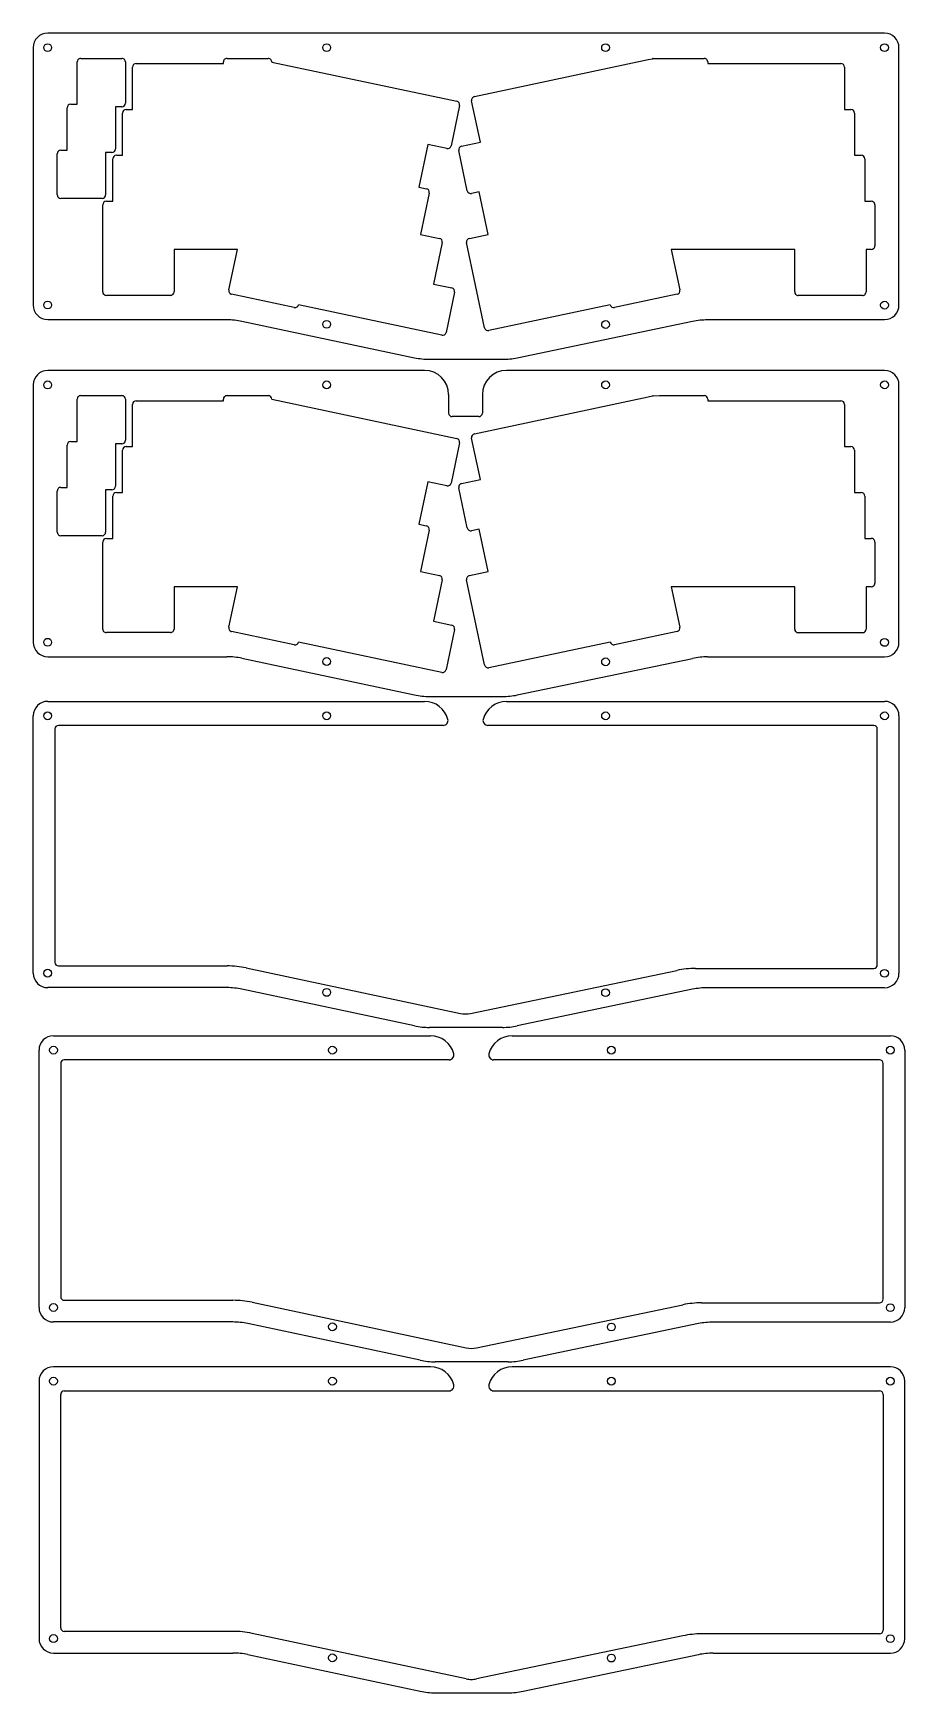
# Model space of a CAD drawing. Header units: millimetres. Extents: x 12 to 373, y -7 to 682.
import ezdxf

# ---------------------------------------------------------------- set-up
doc = ezdxf.new("R2010")
doc.units = ezdxf.units.MM
doc.layers.get('0').update_dxf_attribs({"lineweight": 25, "true_color": 0xffffff})

msp = doc.modelspace()

# ---------------------------------------------------------------- linework, layer by layer
for p, q in [((29.82, 652.95), (29.82, 670.5)), ((31.32, 672), (48.38, 672)), ((49.88, 670.5), (49.88, 653.44)), ((52.84, 650.81), (52.84, 668.36)), ((54.34, 669.86), (90.53, 669.86)), ((90.53, 669.86), (90.53, 670.5)), ((92.03, 672), (109.09, 672)), ((110.59, 670.5), (110.59, 670.49)), ((110.59, 670.49), (187.39, 654.17)), ((194.68, 656.15), (266.76, 671.47)), ((266.76, 671.47), (268.62, 671.86)), ((268.87, 671.89), (271.46, 672)), ((271.52, 672), (290.05, 672)), ((291.55, 670.5), (291.55, 669.86)), ((291.55, 669.86), (346.77, 669.86)), ((348.28, 668.36), (348.28, 650.81)), ((25.65, 633.9), (25.65, 651.45)), ((27.16, 652.95), (29.82, 652.95)), ((48.38, 651.94), (45.72, 651.94)), ((45.72, 651.94), (45.72, 634.39)), ((48.68, 631.76), (48.68, 649.31)), ((50.18, 650.81), (52.84, 650.81)), ((188.54, 652.39), (184.99, 635.7)), ((197.17, 637.2), (193.52, 654.37)), ((348.28, 650.81), (350.94, 650.81)), ((352.45, 649.31), (352.45, 631.76)), ((23.09, 633.9), (25.65, 633.9)), ((175.36, 636.21), (171.61, 618.57)), ((183.21, 634.55), (175.36, 636.21)), ((189.33, 635.53), (197.17, 637.2)), ((21.59, 615.34), (21.59, 632.4)), ((41.65, 632.89), (41.65, 615.34)), ((44.21, 632.89), (41.65, 632.89)), ((44.61, 612.71), (44.61, 630.26)), ((46.11, 631.76), (48.68, 631.76)), ((191.72, 617.06), (188.17, 633.75)), ((352.45, 631.76), (355.21, 631.76)), ((356.71, 630.26), (356.71, 612.71)), ((40.15, 613.84), (23.09, 613.84)), ((171.61, 618.57), (174.81, 617.89)), ((175.96, 616.11), (172.31, 598.94)), ((196.69, 616.58), (193.5, 615.91)), ((200.44, 598.94), (196.69, 616.58)), ((40.44, 575.1), (40.44, 611.21)), ((41.94, 612.71), (44.61, 612.71)), ((356.71, 612.71), (359.39, 612.71)), ((360.89, 611.21), (360.89, 594.15)), ((96.34, 592.65), (70.03, 592.65)), ((70.03, 592.65), (70.03, 575.1)), ((92.77, 575.86), (96.34, 592.65)), ((172.31, 598.94), (180.15, 597.27)), ((181.31, 595.5), (177.66, 578.33)), ((198.94, 560.17), (191.43, 595.5)), ((192.59, 597.27), (200.44, 598.94)), ((276.4, 592.65), (279.97, 575.86)), ((327.61, 592.65), (276.4, 592.65)), ((327.61, 575.05), (327.61, 592.65)), ((357.21, 592.65), (357.21, 575.05)), ((359.39, 592.65), (357.21, 592.65)), ((68.54, 573.6), (41.94, 573.6)), ((119.93, 568.56), (93.93, 574.08)), ((177.66, 578.33), (185.29, 576.71)), ((186.45, 574.93), (182.9, 558.24)), ((278.81, 574.08), (252.81, 568.56)), ((355.71, 573.55), (329.11, 573.55)), ((121.71, 569.71), (121.71, 569.71)), ((181.12, 557.08), (121.71, 569.71)), ((251.03, 569.71), (200.72, 559.01)), ((174, 542.45), (17.59, 542.45)), ((364.89, 542.45), (208, 542.45)), ((11.59, 536.45), (11.59, 429.6)), ((31.32, 532), (48.38, 532)), ((92.03, 532), (109.09, 532)), ((184, 532.45), (184, 524.76)), ((194.68, 516.15), (266.76, 531.47)), ((198, 532.45), (198, 524.76)), ((266.76, 531.47), (268.62, 531.86)), ((268.87, 531.89), (271.46, 532)), ((271.52, 532), (290.05, 532)), ((370.89, 429.55), (370.89, 536.45)), ((29.82, 512.95), (29.82, 530.5)), ((49.88, 530.5), (49.88, 513.44)), ((52.84, 510.81), (52.84, 528.36)), ((54.34, 529.86), (90.53, 529.86)), ((90.53, 529.86), (90.53, 530.5)), ((110.59, 530.5), (110.59, 530.49)), ((110.59, 530.49), (187.39, 514.17)), ((291.55, 530.5), (291.55, 529.86)), ((291.55, 529.86), (346.77, 529.86)), ((348.28, 528.36), (348.28, 510.81)), ((196.5, 523.26), (185.5, 523.26)), ((25.65, 493.9), (25.65, 511.45)), ((27.16, 512.95), (29.82, 512.95)), ((45.72, 511.94), (45.72, 494.39)), ((48.38, 511.94), (45.72, 511.94)), ((50.18, 510.81), (52.84, 510.81)), ((188.54, 512.39), (184.99, 495.7)), ((197.17, 497.2), (193.52, 514.37)), ((348.28, 510.81), (350.94, 510.81)), ((48.68, 491.76), (48.68, 509.31)), ((352.45, 509.31), (352.45, 491.76)), ((175.36, 496.21), (171.61, 478.57)), ((183.21, 494.55), (175.36, 496.21)), ((189.33, 495.53), (197.17, 497.2)), ((21.59, 475.34), (21.59, 492.4)), ((23.09, 493.9), (25.65, 493.9)), ((41.65, 492.89), (41.65, 475.34)), ((44.21, 492.89), (41.65, 492.89)), ((44.61, 472.71), (44.61, 490.26)), ((46.11, 491.76), (48.68, 491.76)), ((191.72, 477.06), (188.17, 493.75)), ((352.45, 491.76), (355.21, 491.76)), ((356.71, 490.26), (356.71, 472.71)), ((171.61, 478.57), (174.81, 477.89)), ((175.96, 476.11), (172.31, 458.94)), ((196.69, 476.58), (193.5, 475.91)), ((200.44, 458.94), (196.69, 476.58)), ((40.15, 473.84), (23.09, 473.84)), ((40.44, 435.1), (40.44, 471.21)), ((41.94, 472.71), (44.61, 472.71)), ((356.71, 472.71), (359.39, 472.71)), ((360.89, 471.21), (360.89, 454.15)), ((172.31, 458.94), (180.15, 457.27)), ((181.31, 455.5), (177.66, 438.33)), ((198.94, 420.17), (191.43, 455.5)), ((192.59, 457.27), (200.44, 458.94)), ((70.03, 452.65), (70.03, 435.1)), ((96.34, 452.65), (70.03, 452.65)), ((92.77, 435.86), (96.34, 452.65)), ((276.4, 452.65), (279.97, 435.86)), ((327.61, 452.65), (276.4, 452.65)), ((327.61, 435.05), (327.61, 452.65)), ((357.21, 452.65), (357.21, 435.05)), ((359.39, 452.65), (357.21, 452.65)), ((119.93, 428.56), (93.93, 434.08)), ((177.66, 438.33), (185.29, 436.71)), ((186.45, 434.93), (182.9, 418.24)), ((278.81, 434.08), (252.81, 428.56)), ((68.54, 433.6), (41.94, 433.6)), ((121.71, 429.71), (121.71, 429.71)), ((181.12, 417.08), (121.71, 429.71)), ((251.03, 429.71), (200.72, 419.01)), ((355.71, 433.55), (329.11, 433.55)), ((17.59, 423.6), (91.99, 423.6)), ((98.22, 422.94), (169.79, 407.74)), ((212.46, 407.72), (285.26, 422.92)), ((291.39, 423.55), (364.89, 423.55)), ((176.03, 407.08), (206.33, 407.08)), ((17.59, 405.08), (174, 405.08)), ((208, 405.08), (364.89, 405.08)), ((11.59, 292.23), (11.59, 399.08)), ((20.59, 393.58), (20.59, 296.73)), ((181.75, 395.08), (22.09, 395.08)), ((360.39, 395.08), (200.25, 395.08)), ((361.89, 295.68), (361.89, 393.58)), ((370.89, 399.08), (370.89, 292.18)), ((22.09, 295.23), (92.09, 295.23)), ((99.99, 294.4), (188.89, 275.51)), ((193.13, 275.5), (278.73, 293.38)), ((286.5, 294.18), (360.39, 294.18)), ((91.99, 286.23), (17.59, 286.23)), ((169.79, 270.37), (98.22, 285.57)), ((285.26, 285.55), (212.46, 270.35)), ((364.89, 286.18), (291.39, 286.18)), ((206.33, 269.71), (176.03, 269.71)), ((20, 266.27), (176.41, 266.27)), ((210.41, 266.27), (367.3, 266.27)), ((14, 153.42), (14, 260.27)), ((184.16, 256.27), (24.5, 256.27)), ((362.8, 256.27), (202.67, 256.27)), ((373.3, 260.27), (373.3, 153.37)), ((23, 254.77), (23, 157.92)), ((364.3, 156.87), (364.3, 254.77)), ((24.5, 156.42), (94.5, 156.42)), ((102.4, 155.59), (191.3, 136.7)), ((195.54, 136.69), (281.14, 154.57)), ((288.91, 155.37), (362.8, 155.37)), ((94.4, 147.42), (20, 147.42)), ((172.2, 131.56), (100.63, 146.76)), ((287.67, 146.74), (214.87, 131.54)), ((367.3, 147.37), (293.8, 147.37)), ((176.41, 128.85), (20, 128.85)), ((208.74, 130.9), (178.44, 130.9)), ((367.3, 128.85), (210.41, 128.85)), ((14, 122.85), (14, 16)), ((23, 20.5), (23, 117.35)), ((24.5, 118.85), (184.16, 118.85)), ((202.67, 118.85), (362.8, 118.85)), ((364.3, 117.35), (364.3, 19.45)), ((373.3, 15.95), (373.3, 122.85)), ((94.5, 19), (24.5, 19)), ((191.3, -0.72), (102.4, 18.17)), ((281.14, 17.15), (195.54, -0.73)), ((362.8, 17.95), (288.91, 17.95)), ((20, 10), (94.4, 10)), ((100.63, 9.34), (172.2, -5.86)), ((214.87, -5.88), (287.67, 9.32)), ((293.8, 9.95), (367.3, 9.95)), ((178.44, -6.52), (208.74, -6.52))]:
    msp.add_line(p, q)
msp.add_lwpolyline([(91.99, 563.6, -0.052389), (98.22, 562.94), (169.79, 547.74, 0.052389), (176.03, 547.08), (206.33, 547.08, 0.051508), (212.46, 547.72), (285.26, 562.92, -0.051508), (291.39, 563.55), (364.89, 563.55, 0.414214), (370.89, 569.55), (370.89, 676.45, 0.414214), (364.89, 682.45), (17.59, 682.45, 0.414214), (11.59, 676.45), (11.59, 569.6, 0.414214), (17.59, 563.6)], format="xyb", close=True)
for centre, radius in [((17.59, 676.45), 1.63), ((133.35, 676.45), 1.62), ((249.12, 676.45), 1.62), ((364.89, 676.45), 1.62), ((17.59, 569.6), 1.63), ((364.89, 569.55), 1.63), ((133.35, 561.61), 1.62), ((249.12, 561.5), 1.62), ((17.59, 536.45), 1.63), ((133.35, 536.45), 1.62), ((249.12, 536.45), 1.62), ((364.89, 536.45), 1.62), ((17.59, 429.6), 1.63), ((364.89, 429.55), 1.63), ((133.35, 421.61), 1.62), ((249.12, 421.5), 1.62), ((17.59, 399.08), 1.63), ((133.35, 399.08), 1.62), ((249.12, 399.08), 1.62), ((364.89, 399.08), 1.62), ((17.59, 292.23), 1.63), ((364.89, 292.18), 1.63), ((133.35, 284.24), 1.62), ((249.12, 284.13), 1.62), ((20, 260.27), 1.63), ((135.77, 260.27), 1.62), ((251.53, 260.27), 1.62), ((367.3, 260.27), 1.62), ((20, 153.42), 1.63), ((367.3, 153.37), 1.63), ((135.77, 145.43), 1.62), ((251.53, 145.32), 1.62), ((20, 122.85), 1.63), ((135.77, 122.85), 1.62), ((251.53, 122.85), 1.62), ((367.3, 122.85), 1.62), ((20, 16), 1.63), ((367.3, 15.95), 1.63), ((135.77, 8.01), 1.62), ((251.53, 7.9), 1.62)]:
    msp.add_circle(centre, radius)
for centre, radius, start, end in [((17.59, 536.45), 6, 90, 180), ((174, 532.45), 10, 0, 90), ((208, 532.45), 10, 90, 180), ((364.89, 536.45), 6, 0, 90), ((185.5, 524.76), 1.5, 180, 270), ((196.5, 524.76), 1.5, 270, 0), ((17.59, 429.6), 6, 180, 270), ((364.89, 429.55), 6, 270, 360), ((91.99, 393.6), 30, 78.00427, 90), ((291.39, 393.55), 30, 90, 101.79428), ((176.03, 437.08), 30, 258.00427, 270), ((206.33, 437.08), 30, 270, 281.79428), ((17.59, 399.08), 6, 90, 180), ((174, 395.08), 10, 14.47751, 90), ((208, 395.08), 10, 90, 165.52249), ((364.89, 399.08), 6, 0, 90), ((22.09, 393.58), 1.5, 90, 180), ((181.75, 397.08), 2, 270, 14.47751), ((200.25, 397.08), 2, 165.52249, 270), ((360.39, 393.58), 1.5, 0, 90), ((22.09, 296.73), 1.5, 180, 270), ((17.59, 292.23), 6, 180, 270), ((92.09, 257.23), 38, 78.00427, 90), ((286.5, 256.18), 38, 90, 101.79428), ((360.39, 295.68), 1.5, 270, 0), ((364.89, 292.18), 6, 270, 0), ((91.99, 256.23), 30, 78.00427, 90), ((291.39, 256.18), 30, 90, 101.79428), ((176.03, 299.71), 30, 258.00427, 270), ((191.02, 285.58), 10.29, 258.00427, 281.79428), ((206.33, 299.71), 30, 270, 281.79428), ((20, 260.27), 6, 90, 180), ((176.41, 256.27), 10, 14.47751, 90), ((210.41, 256.27), 10, 90, 165.52249), ((367.3, 260.27), 6, 360, 90), ((24.5, 254.77), 1.5, 90, 180), ((184.16, 258.27), 2, 270, 14.47751), ((202.67, 258.27), 2, 165.52249, 270), ((362.8, 254.77), 1.5, 0, 90), ((20, 153.42), 6, 180, 270), ((24.5, 157.92), 1.5, 180, 270), ((94.5, 118.42), 38, 78.00427, 90), ((288.91, 117.37), 38, 90, 101.79428), ((362.8, 156.87), 1.5, 270, 360), ((367.3, 153.37), 6, 270, 0), ((94.4, 117.42), 30, 78.00427, 90), ((293.8, 117.37), 30, 90, 101.79428), ((178.44, 160.9), 30, 258.00427, 270), ((193.44, 146.77), 10.29, 258.00427, 281.79428), ((208.74, 160.9), 30, 270, 281.79428), ((20, 122.85), 6, 90, 180), ((176.41, 118.85), 10, 14.47751, 90), ((210.41, 118.85), 10, 90, 165.52249), ((367.3, 122.85), 6, 0, 90), ((24.5, 117.35), 1.5, 90, 180), ((184.16, 120.85), 2, 270, 14.47751), ((202.67, 120.85), 2, 165.52249, 270), ((362.8, 117.35), 1.5, 0, 90), ((20, 16), 6, 180, 270), ((24.5, 20.5), 1.5, 180, 270), ((94.5, -19), 38, 78.00427, 90), ((288.91, -20.05), 38, 90, 101.79428), ((362.8, 19.45), 1.5, -90, 0), ((367.3, 15.95), 6, -90, 0), ((94.4, -20), 30, 78.00427, 90), ((293.8, -20.05), 30, 90, 101.79428), ((178.44, 23.48), 30, 258.00427, 270), ((208.74, 23.48), 30, 270, 281.79428)]:
    msp.add_arc(centre, radius, start, end)
for centre, major_axis, ratio, start_param, end_param in [((31.56, 670.35), (1.53, -0.93), 0.901028, 2.990407, 3.642238), ((268.94, 671.46), (0.833, -0.007), 0.525441, 1.667339, 1.979042), ((68.29, 575.25), (1.53, -0.92), 0.901694, 6.12666, 6.778357), ((31.56, 530.35), (1.53, -0.93), 0.901028, 2.990407, 3.642238), ((268.94, 531.46), (0.833, -0.007), 0.525441, 1.667339, 1.979042), ((68.29, 435.25), (1.53, -0.92), 0.901694, 6.12666, 6.778357)]:
    msp.add_ellipse(centre, major_axis=major_axis, ratio=ratio, start_param=start_param, end_param=end_param)
for points in [[(31.32, 672), (30.86, 672), (30.45, 671.79), (30.17, 671.47)], [(49.52, 671.47), (49.25, 671.79), (48.84, 672), (48.38, 672)], [(49.88, 670.5), (49.88, 670.87), (49.74, 671.21), (49.52, 671.47)], [(54.34, 669.86), (53.51, 669.86), (52.84, 669.19), (52.84, 668.36)], [(90.88, 671.47), (90.66, 671.21), (90.53, 670.87), (90.53, 670.5)], [(92.03, 672), (91.57, 672), (91.16, 671.79), (90.88, 671.47)], [(110.23, 671.47), (109.96, 671.79), (109.55, 672), (109.09, 672)], [(110.59, 670.5), (110.59, 670.87), (110.45, 671.21), (110.23, 671.47)], [(271.52, 672), (271.5, 672), (271.48, 672), (271.46, 672)], [(291.19, 671.47), (290.92, 671.79), (290.51, 672), (290.05, 672)], [(291.55, 670.5), (291.55, 670.87), (291.41, 671.21), (291.19, 671.47)], [(348.28, 668.36), (348.28, 669.19), (347.6, 669.86), (346.77, 669.86)], [(194.68, 656.15), (193.87, 655.97), (193.35, 655.18), (193.52, 654.37)], [(27.16, 652.95), (26.33, 652.95), (25.65, 652.28), (25.65, 651.45)], [(48.38, 651.94), (49.2, 651.94), (49.88, 652.61), (49.88, 653.44)], [(50.18, 650.81), (49.35, 650.81), (48.68, 650.14), (48.68, 649.31)], [(188.54, 652.39), (188.71, 653.2), (188.19, 653.99), (187.39, 654.17)], [(352.45, 649.31), (352.45, 650.14), (351.77, 650.81), (350.94, 650.81)], [(23.09, 633.9), (22.72, 633.9), (22.38, 633.77), (22.12, 633.54)], [(44.21, 632.89), (45.04, 632.89), (45.72, 633.56), (45.72, 634.39)], [(183.21, 634.55), (184.02, 634.37), (184.82, 634.89), (184.99, 635.7)], [(189.33, 635.53), (188.52, 635.35), (188, 634.56), (188.17, 633.75)], [(22.12, 633.54), (21.79, 633.27), (21.59, 632.86), (21.59, 632.4)], [(46.11, 631.76), (45.28, 631.76), (44.61, 631.09), (44.61, 630.26)], [(356.71, 630.26), (356.71, 631.09), (356.03, 631.76), (355.21, 631.76)], [(21.59, 615.34), (21.59, 614.88), (21.79, 614.47), (22.12, 614.2)], [(22.12, 614.2), (22.38, 613.97), (22.72, 613.84), (23.09, 613.84)], [(40.15, 613.84), (40.98, 613.84), (41.65, 614.51), (41.65, 615.34)], [(175.96, 616.11), (176.13, 616.92), (175.61, 617.72), (174.81, 617.89)], [(191.72, 617.06), (191.89, 616.25), (192.69, 615.73), (193.5, 615.91)], [(41.94, 612.71), (41.11, 612.71), (40.44, 612.04), (40.44, 611.21)], [(360.36, 612.35), (360.1, 612.57), (359.76, 612.71), (359.39, 612.71)], [(360.89, 611.21), (360.89, 611.67), (360.68, 612.08), (360.36, 612.35)], [(181.31, 595.5), (181.48, 596.31), (180.97, 597.11), (180.15, 597.27)], [(192.59, 597.27), (191.78, 597.1), (191.26, 596.3), (191.43, 595.5)], [(359.39, 592.65), (359.76, 592.65), (360.1, 592.78), (360.36, 593.01)], [(360.36, 593.01), (360.68, 593.28), (360.89, 593.69), (360.89, 594.15)], [(40.44, 575.1), (40.44, 574.73), (40.57, 574.39), (40.79, 574.13)], [(40.79, 574.13), (41.06, 573.8), (41.48, 573.6), (41.94, 573.6)], [(68.54, 573.6), (68.99, 573.6), (69.41, 573.8), (69.68, 574.13)], [(92.77, 575.86), (92.62, 575.11), (93.05, 574.37), (93.76, 574.13)], [(93.76, 574.13), (93.82, 574.11), (93.87, 574.09), (93.93, 574.08)], [(186.45, 574.93), (186.62, 575.74), (186.11, 576.54), (185.29, 576.71)], [(278.81, 574.08), (279.62, 574.25), (280.14, 575.05), (279.97, 575.86)], [(327.61, 575.05), (327.61, 574.7), (327.73, 574.38), (327.93, 574.13)], [(327.93, 574.13), (328.2, 573.78), (328.63, 573.55), (329.11, 573.55)], [(355.71, 573.55), (356.19, 573.55), (356.62, 573.78), (356.9, 574.13)], [(356.9, 574.13), (357.09, 574.38), (357.21, 574.7), (357.21, 575.05)], [(119.93, 568.56), (120.38, 568.46), (120.82, 568.58), (121.16, 568.84)], [(121.16, 568.84), (121.43, 569.05), (121.63, 569.35), (121.71, 569.71)], [(251.03, 569.71), (251.21, 568.9), (252, 568.38), (252.81, 568.56)], [(181.12, 557.08), (181.94, 556.91), (182.73, 557.43), (182.9, 558.24)], [(198.94, 560.17), (199.11, 559.36), (199.91, 558.84), (200.72, 559.01)], [(31.32, 532), (30.86, 532), (30.45, 531.79), (30.17, 531.47)], [(49.52, 531.47), (49.25, 531.79), (48.84, 532), (48.38, 532)], [(49.88, 530.5), (49.88, 530.87), (49.74, 531.21), (49.52, 531.47)], [(90.88, 531.47), (90.66, 531.21), (90.53, 530.87), (90.53, 530.5)], [(92.03, 532), (91.57, 532), (91.16, 531.79), (90.88, 531.47)], [(110.23, 531.47), (109.96, 531.79), (109.55, 532), (109.09, 532)], [(110.59, 530.5), (110.59, 530.87), (110.45, 531.21), (110.23, 531.47)], [(271.52, 532), (271.5, 532), (271.48, 532), (271.46, 532)], [(291.19, 531.47), (290.92, 531.79), (290.51, 532), (290.05, 532)], [(291.55, 530.5), (291.55, 530.87), (291.41, 531.21), (291.19, 531.47)], [(54.34, 529.86), (53.51, 529.86), (52.84, 529.19), (52.84, 528.36)], [(348.28, 528.36), (348.28, 529.19), (347.6, 529.86), (346.77, 529.86)], [(27.16, 512.95), (26.33, 512.95), (25.65, 512.28), (25.65, 511.45)], [(48.38, 511.94), (49.2, 511.94), (49.88, 512.61), (49.88, 513.44)], [(50.18, 510.81), (49.35, 510.81), (48.68, 510.14), (48.68, 509.31)], [(188.54, 512.39), (188.71, 513.2), (188.19, 513.99), (187.39, 514.17)], [(194.68, 516.15), (193.87, 515.97), (193.35, 515.18), (193.52, 514.37)], [(352.45, 509.31), (352.45, 510.14), (351.77, 510.81), (350.94, 510.81)], [(22.12, 493.54), (21.79, 493.27), (21.59, 492.86), (21.59, 492.4)], [(23.09, 493.9), (22.72, 493.9), (22.38, 493.77), (22.12, 493.54)], [(44.21, 492.89), (45.04, 492.89), (45.72, 493.56), (45.72, 494.39)], [(46.11, 491.76), (45.28, 491.76), (44.61, 491.09), (44.61, 490.26)], [(183.21, 494.55), (184.02, 494.37), (184.82, 494.89), (184.99, 495.7)], [(189.33, 495.53), (188.52, 495.35), (188, 494.56), (188.17, 493.75)], [(356.71, 490.26), (356.71, 491.09), (356.03, 491.76), (355.21, 491.76)], [(175.96, 476.11), (176.13, 476.92), (175.61, 477.72), (174.81, 477.89)], [(191.72, 477.06), (191.89, 476.25), (192.69, 475.73), (193.5, 475.91)], [(21.59, 475.34), (21.59, 474.88), (21.79, 474.47), (22.12, 474.2)], [(22.12, 474.2), (22.38, 473.97), (22.72, 473.84), (23.09, 473.84)], [(40.15, 473.84), (40.98, 473.84), (41.65, 474.51), (41.65, 475.34)], [(41.94, 472.71), (41.11, 472.71), (40.44, 472.04), (40.44, 471.21)], [(360.36, 472.35), (360.1, 472.57), (359.76, 472.71), (359.39, 472.71)], [(360.89, 471.21), (360.89, 471.67), (360.68, 472.08), (360.36, 472.35)], [(181.31, 455.5), (181.48, 456.31), (180.97, 457.11), (180.15, 457.27)], [(192.59, 457.27), (191.78, 457.1), (191.26, 456.3), (191.43, 455.5)], [(359.39, 452.65), (359.76, 452.65), (360.1, 452.78), (360.36, 453.01)], [(360.36, 453.01), (360.68, 453.28), (360.89, 453.69), (360.89, 454.15)], [(40.44, 435.1), (40.44, 434.73), (40.57, 434.39), (40.79, 434.13)], [(40.79, 434.13), (41.06, 433.8), (41.48, 433.6), (41.94, 433.6)], [(68.54, 433.6), (68.99, 433.6), (69.41, 433.8), (69.68, 434.13)], [(92.77, 435.86), (92.62, 435.11), (93.05, 434.37), (93.76, 434.13)], [(93.76, 434.13), (93.82, 434.11), (93.87, 434.09), (93.93, 434.08)], [(186.45, 434.93), (186.62, 435.74), (186.11, 436.54), (185.29, 436.71)], [(278.81, 434.08), (279.62, 434.25), (280.14, 435.05), (279.97, 435.86)], [(327.61, 435.05), (327.61, 434.7), (327.73, 434.38), (327.93, 434.13)], [(327.93, 434.13), (328.2, 433.78), (328.63, 433.55), (329.11, 433.55)], [(355.71, 433.55), (356.19, 433.55), (356.62, 433.78), (356.9, 434.13)], [(356.9, 434.13), (357.09, 434.38), (357.21, 434.7), (357.21, 435.05)], [(119.93, 428.56), (120.38, 428.46), (120.82, 428.58), (121.16, 428.84)], [(121.16, 428.84), (121.43, 429.05), (121.63, 429.35), (121.71, 429.71)], [(251.03, 429.71), (251.21, 428.9), (252, 428.38), (252.81, 428.56)], [(181.12, 417.08), (181.94, 416.91), (182.73, 417.43), (182.9, 418.24)], [(198.94, 420.17), (199.11, 419.36), (199.91, 418.84), (200.72, 419.01)]]:
    msp.add_open_spline(points, degree=3)
msp.add_open_spline([(191.3, -0.72), (192, -0.87), (192.71, -0.94), (194.13, -0.94), (194.84, -0.87), (195.54, -0.73)], degree=3, knots=[0, 0, 0, 0, 0.2138734, 0.2138734, 0.4277467, 0.4277467, 0.4277467, 0.4277467])

doc.saveas('drawing.dxf')
